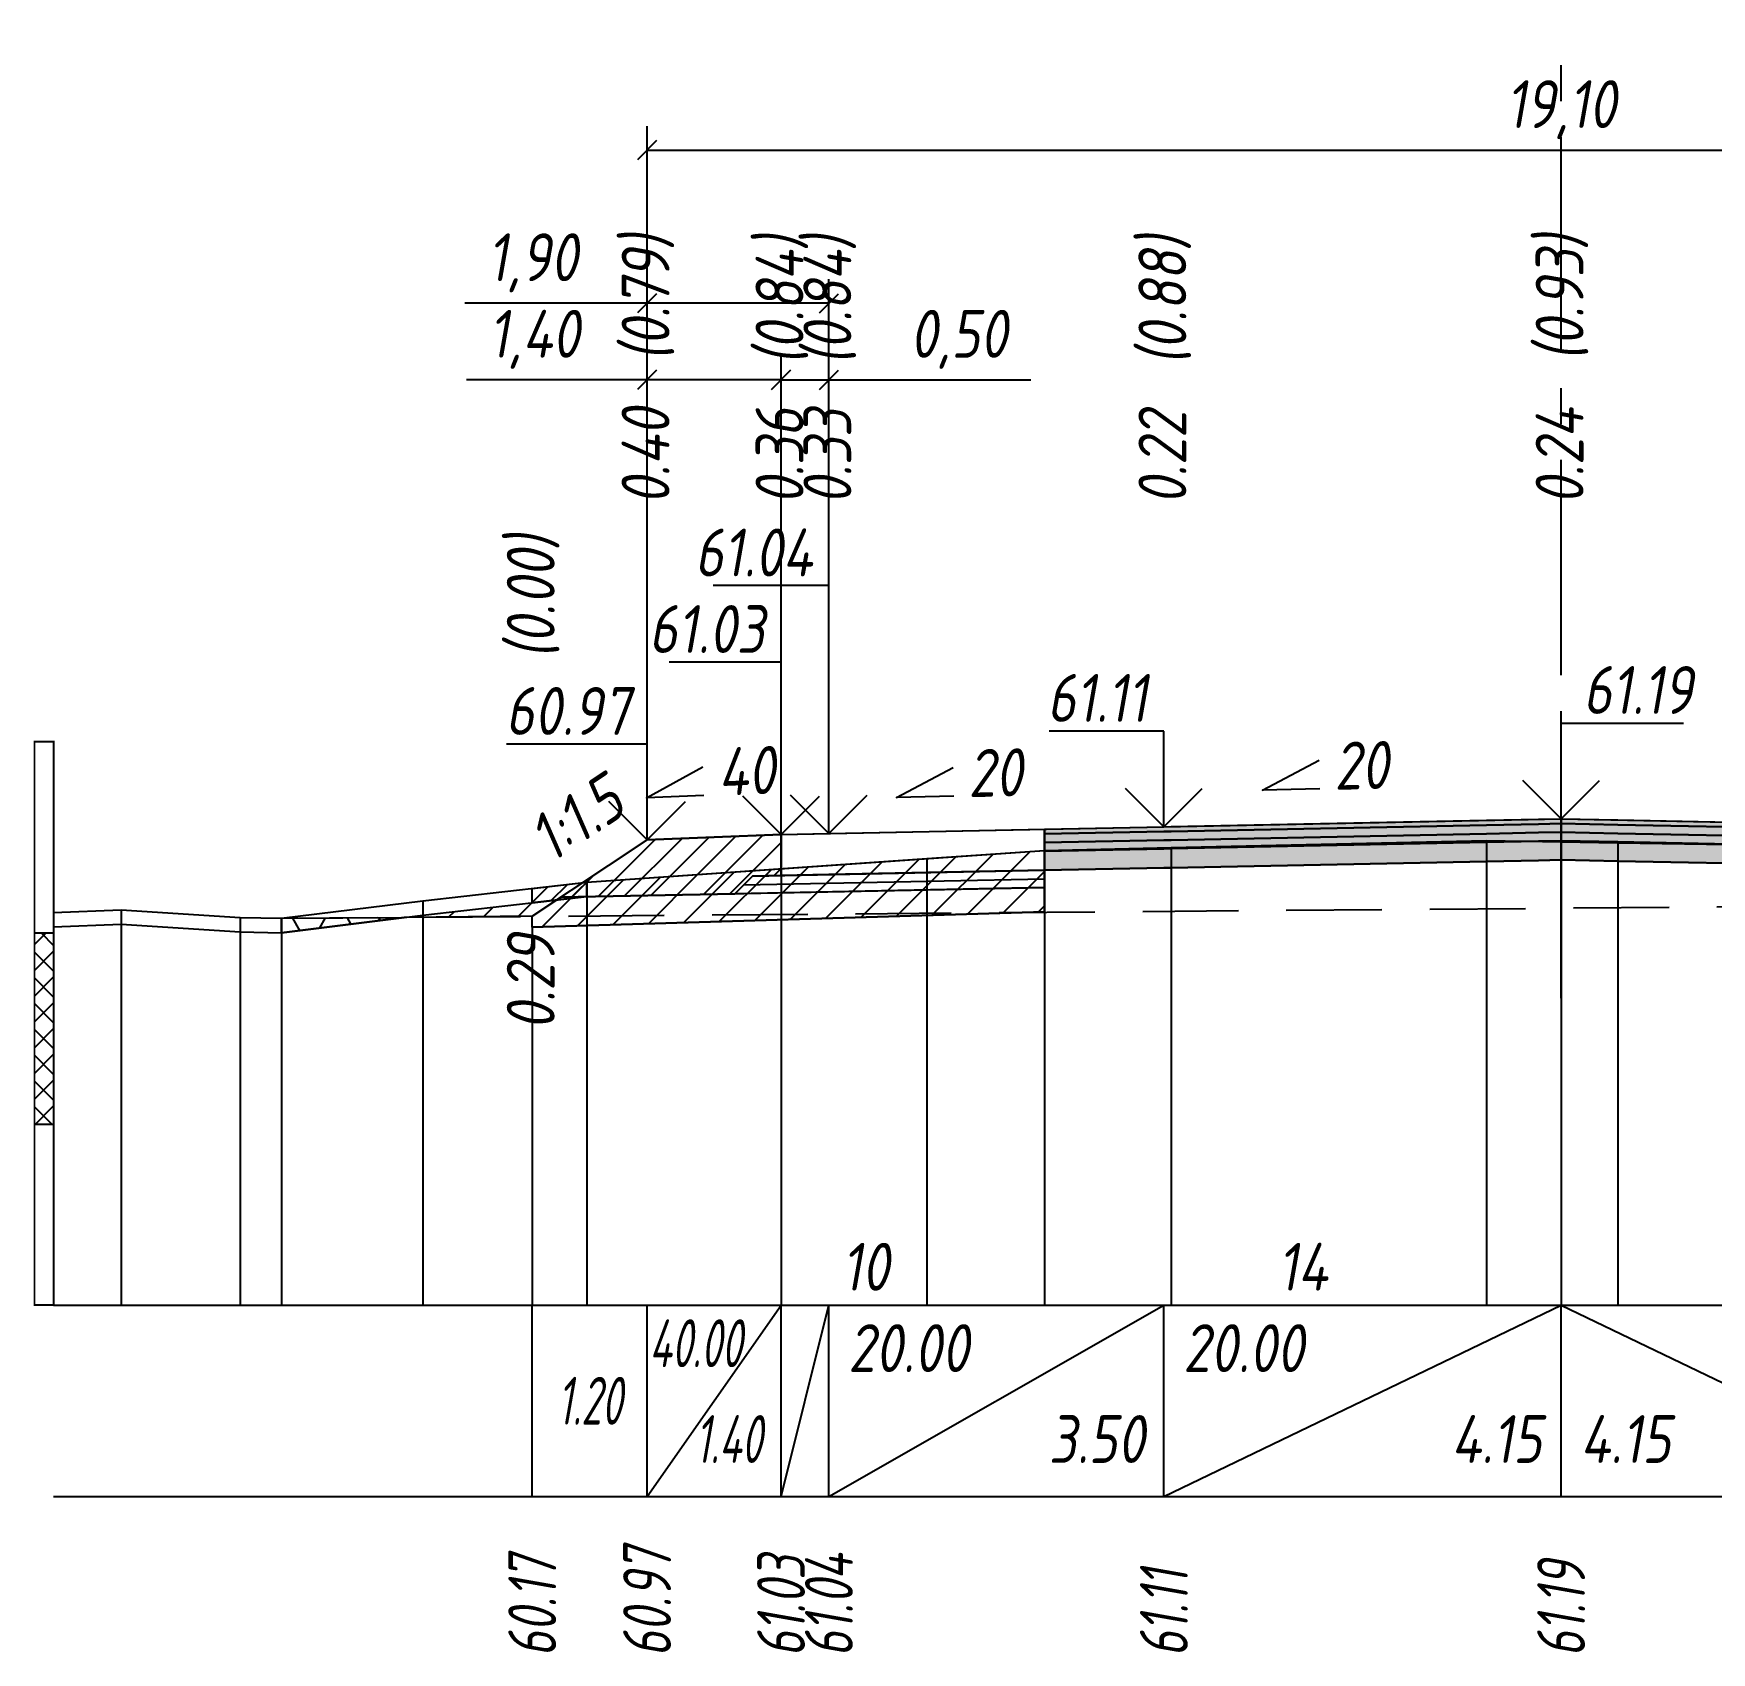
# Model space of a CAD drawing. Extents: x -717 to 1451, y -133302 to 233.
# Drawn here: x 78.9 to 166.6, y -59536.2 to -59451.6 of the extents above; entities that cross this region are included whole.
import ezdxf
from ezdxf.enums import TextEntityAlignment as Align

# ---------------------------------------------------------------- set-up
doc = ezdxf.new("R2010")
doc.units = 0
doc.linetypes.add('осевая2', pattern=[1.125, 0.75, -0.125, 0.125, -0.125])
doc.linetypes.add('штриховая', pattern=[0.75, 0.5, -0.25])
for name, color, linetype in [('Интерполированный поперечник', 2, 'Continuous'), ('Код_514', 1, 'Continuous'), ('Контур_0', 7, 'Continuous'), ('Контур_2521', 7, 'Continuous'), ('Контур_2564', 7, 'Continuous'), ('Контур_2660', 7, 'Continuous'), ('Контур_2665', 7, 'Continuous'), ('Контур_400', 7, 'Continuous'), ('Контур_508', 7, 'Continuous'), ('Контур_512', 7, 'Continuous'), ('Контур_513', 7, 'Continuous'), ('Контур_818', 7, 'Continuous'), ('Красный поперечник', 1, 'Continuous'), ('Линейка абсолютных высот', 7, 'Continuous'), ('Объём_2501', 7, 'Continuous'), ('Объём_2564', 7, 'Continuous'), ('Объём_2650', 7, 'Continuous'), ('Объём_2660', 7, 'Continuous'), ('Объём_2661', 7, 'Continuous'), ('Объём_2665', 7, 'Continuous'), ('Объём_2666', 7, 'Continuous'), ('Объём_2667', 7, 'Continuous'), ('Объём_2668', 7, 'Continuous'), ('Объём_2669', 7, 'Continuous'), ('Объём_2675', 7, 'Continuous'), ('Объём_2753', 7, 'Continuous'), ('Ось', 1, 'осевая2'), ('Откосы', 7, 'Continuous'), ('Отметки покрытия', 7, 'Continuous'), ('Рабочие отметки', 7, 'Continuous'), ('Рабочие отметки доп.', 7, 'Continuous'), ('Слои выравнивания', 7, 'Continuous'), ('Таблица', 7, 'Continuous'), ('Уклоны проезжей части', 7, 'Continuous'), ('Черный поперечник', 3, 'Continuous')]:
    doc.layers.add(name, color=color, linetype=linetype)
for name, color, linetype, true_color in [('Контур_2540', 2, 'Continuous', 0xffff00), ('Контур_2560', 2, 'Continuous', 0xffff00), ('Контур_2561', 7, 'Continuous', 0xff8040), ('Контур_2562', 3, 'Continuous', 0x00ff00), ('Контур_2563', 7, 'Continuous', 0xff8000), ('Контур_2570', 7, 'Continuous', 0x80ff00), ('Контур_2725', 7, 'Continuous', 0x323232), ('Контур_2736', 4, 'Continuous', 0x00ffff), ('Контур_2737', 4, 'Continuous', 0x00ffff), ('Контур_2738', 4, 'Continuous', 0x00ffff), ('Контур_2739', 4, 'Continuous', 0x00ffff), ('Контур_2741', 4, 'Continuous', 0x00ffff), ('Контур_2742', 4, 'Continuous', 0x00ffff), ('Контур_2743', 4, 'Continuous', 0x00ffff), ('Контур_2744', 7, 'Continuous', 0xa4ffff), ('Контур_2745', 7, 'Continuous', 0xa4ffff), ('Контур_2747', 4, 'Continuous', 0x00ffff), ('Контур_2748', 4, 'Continuous', 0x00ffff), ('Контур_2749', 4, 'Continuous', 0x00ffff), ('Контур_2750', 4, 'Continuous', 0x00ffff), ('Контур_2751', 4, 'Continuous', 0x00ffff), ('Контур_2752', 4, 'Continuous', 0x00ffff), ('Контур_2760', 7, 'Continuous', 0x323232), ('Контур_2761', 7, 'Continuous', 0x323232), ('Контур_2762', 7, 'Continuous', 0x323232), ('Контур_2763', 7, 'Continuous', 0x323232), ('Контур_402', 7, 'Continuous', 0xff6464), ('Контур_703', 4, 'Continuous', 0x00ffff), ('Контур_705', 4, 'Continuous', 0x00ffff), ('Контур_707', 4, 'Continuous', 0x00ffff), ('Контур_720', 131, 'Continuous', 0xaaffff), ('Объём_2500', 7, 'Continuous', 0xc0c0c0), ('Объём_2520', 7, 'Continuous', 0x80ffff), ('Объём_2540', 2, 'Continuous', 0xffff00), ('Объём_2560', 2, 'Continuous', 0xffff00), ('Объём_2561', 7, 'Continuous', 0xff8040), ('Объём_2562', 3, 'Continuous', 0x00ff00), ('Объём_2563', 7, 'Continuous', 0xff8000), ('Объём_2570', 7, 'Continuous', 0x80ff00), ('Объём_2600', 7, 'Continuous', 0x808000), ('Объём_2746', 2, 'Continuous', 0xffff00)]:
    doc.layers.add(name, color=color, linetype=linetype, true_color=true_color)
doc.styles.get("Standard").update_dxf_attribs({"font": 'txt', "height": 2.5})
doc.styles.add('М', font='romand.shx', dxfattribs={"width": 0.8, "oblique": 10, "height": 2.5})
doc.dimstyles.new('ISO-25', dxfattribs={"dimtxt": 2.5, "dimasz": 2.5, "dimexe": 1.25, "dimexo": 0.625, "dimtad": 1, "dimtxsty": 'Standard', "dimcen": 2.5, "dimadec": 0, "dimazin": 0, "dimtfac": 1, "dimtmove": 0, "dimatfit": 3, "dimfxl": 1, "dimarcsym": 0})

# ---------------------------------------------------------------- blocks, each defined once
blk = doc.blocks.new('_Oblique')
at = {"color": 0, "linetype": 'ByBlock', "lineweight": -2}
blk.add_line((-0.5, -0.5), (0.5, 0.5), dxfattribs=at)
blk = doc.blocks.new('*D1423')
at = {"color": 0, "lineweight": -2, "transparency": 16777216}
for p, q in [((111, -59493.127), (111, -59468.407)), ((118, -59492.847), (118, -59468.407)), ((111, -59469.657), (101.562, -59469.657)), ((118, -59469.657), (111, -59469.657))]:
    blk.add_line(p, q, dxfattribs=at)
at = {"layer": 'Defpoints', "color": 0, "transparency": 16777216}
for p in [(118, -59469.657), (118, -59493.472), (111, -59493.752)]:
    blk.add_point(p, dxfattribs=at)
at = {"color": 0, "lineweight": -2, "transparency": 16777216, "rotation": 180}
blk.add_blockref('_Oblique', (111, -59469.657), dxfattribs=at)
at = {"color": 0, "lineweight": -2, "transparency": 16777216}
blk.add_blockref('_Oblique', (118, -59469.657), dxfattribs=at)
at = {"color": 0, "transparency": 16777216, "insert": (105.103, -59467.544), "char_height": 2.5, "width": 8.75, "attachment_point": 5, "style": 'М'}
blk.add_mtext('1,40', dxfattribs=at)
blk = doc.blocks.new('*D1425')
at = {"color": 0, "lineweight": -2, "transparency": 16777216}
for p, q in [((118, -59492.847), (118, -59468.407)), ((120.5, -59492.797), (120.5, -59468.407)), ((118, -59469.657), (120.5, -59469.657)), ((120.5, -59469.657), (131.043, -59469.657))]:
    blk.add_line(p, q, dxfattribs=at)
at = {"layer": 'Defpoints', "color": 0, "transparency": 16777216}
for p in [(120.5, -59469.657), (118, -59493.472), (120.5, -59493.422)]:
    blk.add_point(p, dxfattribs=at)
at = {"color": 0, "lineweight": -2, "transparency": 16777216, "rotation": 180}
blk.add_blockref('_Oblique', (118, -59469.657), dxfattribs=at)
at = {"color": 0, "lineweight": -2, "transparency": 16777216}
blk.add_blockref('_Oblique', (120.5, -59469.657), dxfattribs=at)
at = {"color": 0, "transparency": 16777216, "insert": (127.282, -59467.544), "char_height": 2.5, "width": 9.16667, "attachment_point": 5, "style": 'М'}
blk.add_mtext('0,50', dxfattribs=at)
blk = doc.blocks.new('*D1428')
at = {"color": 0, "lineweight": -2, "transparency": 16777216}
for p, q in [((111, -59493.127), (111, -59464.407)), ((120.5, -59492.797), (120.5, -59464.407)), ((111, -59465.657), (101.485, -59465.657)), ((120.5, -59465.657), (111, -59465.657))]:
    blk.add_line(p, q, dxfattribs=at)
at = {"layer": 'Defpoints', "color": 0, "transparency": 16777216}
for p in [(120.5, -59465.657), (120.5, -59493.422), (111, -59493.752)]:
    blk.add_point(p, dxfattribs=at)
at = {"color": 0, "lineweight": -2, "transparency": 16777216, "rotation": 180}
blk.add_blockref('_Oblique', (111, -59465.657), dxfattribs=at)
at = {"color": 0, "lineweight": -2, "transparency": 16777216}
blk.add_blockref('_Oblique', (120.5, -59465.657), dxfattribs=at)
at = {"color": 0, "transparency": 16777216, "insert": (105.025, -59463.544), "char_height": 2.5, "width": 8.75, "attachment_point": 5, "style": 'М'}
blk.add_mtext('1,90', dxfattribs=at)
blk = doc.blocks.new('*D1429')
at = {"color": 0, "lineweight": -2, "transparency": 16777216}
for p, q in [((111, -59493.127), (111, -59456.407)), ((206.5, -59493.127), (206.5, -59456.407)), ((111, -59457.657), (206.5, -59457.657))]:
    blk.add_line(p, q, dxfattribs=at)
at = {"layer": 'Defpoints', "color": 0, "transparency": 16777216}
for p in [(206.5, -59457.657), (111, -59493.752), (206.5, -59493.752)]:
    blk.add_point(p, dxfattribs=at)
at = {"color": 0, "lineweight": -2, "transparency": 16777216, "rotation": 180}
blk.add_blockref('_Oblique', (111, -59457.657), dxfattribs=at)
at = {"color": 0, "lineweight": -2, "transparency": 16777216}
blk.add_blockref('_Oblique', (206.5, -59457.657), dxfattribs=at)
at = {"color": 0, "transparency": 16777216, "insert": (158.75, -59455.544), "char_height": 2.5, "width": 10.41667, "attachment_point": 5, "style": 'М'}
blk.add_mtext('19,10', dxfattribs=at)

msp = doc.modelspace()

# ---------------------------------------------------------------- hatches: boundary and pattern name
at = {"layer": 'Линейка абсолютных высот'}
h = msp.add_hatch(dxfattribs=at)
h.set_pattern_fill('ANSI37', scale=0.3, style=0)
h.set_pattern_definition([(45.0000013, (0, 0), (-0.67351924, 0.673519211), []), (135.0000003, (0, 0), (-0.673519222, -0.67351923), [])])
h.paths.add_polyline_path([(80, -59508.56), (80, -59498.56), (79, -59498.56), (79, -59508.56)])
at = {"layer": 'Объём_2563'}
h = msp.add_hatch(dxfattribs=at)
h.set_pattern_fill('ANSI31', color=256, scale=0.3)
h.paths.add_polyline_path([(111, -59493.69), (118, -59493.41), (118, -59495.56), (116.5, -59495.59), (115.581, -59496.508), (106.5, -59496.69)])
at = {"layer": 'Объём_2570'}
h = msp.add_hatch(dxfattribs=at)
h.set_pattern_fill('ANSI31', color=256, scale=0.2)
h.paths.add_polyline_path([(105, -59496.977), (105, -59496.227), (107.86, -59495.905), (107.86, -59496.655)])
at = {"layer": 'Объём_2600'}
h = msp.add_hatch(dxfattribs=at)
h.set_pattern_fill('ANSI31', color=6, scale=0.4)
h.paths.add_polyline_path([(125.622, -59494.672), (131.761, -59494.25), (131.761, -59497.454), (105, -59498.257), (105, -59497.689), (98.313, -59497.743), (99.278, -59497.622), (107.86, -59496.655), (107.86, -59495.905)])
h = msp.add_hatch(dxfattribs=at)
h.set_pattern_fill('HONEY', color=5, scale=0.3)
h.paths.add_polyline_path([(91.895, -59498.544), (91.895, -59497.794), (98.313, -59497.743)])
at = {"layer": 'Слои выравнивания'}
for color, points in [(2, [(131.761, -59493.134), (138, -59493.01), (138.372, -59493.002), (154.848, -59492.673), (157.577, -59492.618), (158.75, -59492.595), (158.75, -59492.845), (157.577, -59492.868), (154.848, -59492.923), (138.372, -59493.252), (138, -59493.26), (131.761, -59493.384)]), (2, [(158.75, -59492.595), (161.708, -59492.654), (170.957, -59492.839), (177.926, -59492.978), (177.926, -59493.228), (170.957, -59493.089), (161.708, -59492.904), (158.75, -59492.845)]), (3, [(131.761, -59493.384), (138, -59493.26), (138.372, -59493.252), (154.848, -59492.923), (157.577, -59492.868), (158.75, -59492.845), (158.75, -59493.295), (157.577, -59493.318), (154.848, -59493.373), (138.372, -59493.702), (138, -59493.71), (131.761, -59493.834)]), (4, [(131.761, -59493.834), (138, -59493.71), (138.372, -59493.702), (154.848, -59493.373), (157.577, -59493.318), (158.75, -59493.295), (158.75, -59493.745), (157.577, -59493.768), (154.848, -59493.823), (138.372, -59494.152), (138, -59494.16), (131.761, -59494.284)]), (3, [(158.75, -59492.845), (161.708, -59492.904), (170.957, -59493.089), (177.926, -59493.228), (177.926, -59493.678), (170.957, -59493.539), (161.708, -59493.354), (158.75, -59493.295)]), (4, [(158.75, -59493.295), (161.708, -59493.354), (170.957, -59493.539), (177.926, -59493.678), (177.926, -59494.128), (170.957, -59493.989), (161.708, -59493.804), (158.75, -59493.745)]), (5, [(131.761, -59494.284), (138, -59494.16), (138.372, -59494.152), (154.848, -59493.823), (157.577, -59493.768), (158.75, -59493.745), (158.75, -59494.745), (157.577, -59494.768), (154.848, -59494.823), (138.372, -59495.152), (138, -59495.16), (131.761, -59495.284)]), (5, [(158.75, -59493.745), (161.708, -59493.804), (170.957, -59493.989), (177.926, -59494.128), (177.926, -59495.128), (170.957, -59494.989), (161.708, -59494.804), (158.75, -59494.745)])]:
    msp.add_hatch(color=color, dxfattribs=at).paths.add_polyline_path(points)

# ---------------------------------------------------------------- linework, layer by layer
at = {"layer": 'Интерполированный поперечник', "linetype": 'штриховая', "ltscale": 10, "flags": 128}
msp.add_lwpolyline([(91.895, -59497.794), (217.995, -59496.784)], dxfattribs=at)
at = {"layer": 'Код_514'}
for p, q in [((105, -59528), (105, -59518)), ((111, -59528), (111, -59518)), ((111, -59528), (118, -59518)), ((118, -59528), (118, -59518)), ((118, -59528), (120.5, -59518)), ((120.5, -59528), (120.5, -59518)), ((120.5, -59528), (138, -59518)), ((138, -59528), (138, -59518)), ((138, -59528), (158.75, -59518)), ((158.75, -59528), (158.75, -59518)), ((158.75, -59518), (179.5, -59528))]:
    msp.add_line(p, q, dxfattribs=at)
at = {"layer": 'Контур_0', "flags": 128}
for points in [[(120.5, -59495.51), (118, -59495.56), (118, -59493.41), (131.761, -59493.134), (131.761, -59495.284), (120.5, -59495.51), (120.5, -59495.51)], [(111, -59493.69), (105, -59497.689), (105, -59497.689), (105, -59497.689), (105, -59497.689), (105, -59497.689), (105, -59497.689), (105, -59497.689), (105, -59497.689), (105, -59497.689), (105, -59497.689), (105, -59497.689), (105, -59497.689), (105, -59497.689), (105, -59497.689), (105, -59497.689)], [(111, -59493.69), (105, -59497.689), (105, -59497.689), (105, -59497.689), (105, -59497.689), (105, -59497.689), (105, -59497.689), (105, -59497.689), (105, -59497.689), (105, -59497.689), (105, -59497.689), (105, -59497.689), (105, -59497.689), (105, -59497.689), (105, -59497.689), (105, -59497.689), (105, -59497.689), (105, -59497.689), (105, -59497.689), (105, -59497.689), (105, -59497.689), (105, -59497.689), (105, -59497.689), (105, -59497.689), (105, -59497.689), (105, -59497.689), (105, -59497.689), (105, -59497.689), (105, -59497.689), (105, -59497.689)], [(116.5, -59495.59), (131.761, -59495.284), (131.761, -59496.184), (115.581, -59496.508), (116.5, -59495.59), (116.5, -59495.59)], [(106.5, -59496.69), (115.581, -59496.508), (116.5, -59495.59), (118, -59495.56)]]:
    msp.add_lwpolyline(points, dxfattribs=at)
at = {"layer": 'Контур_2521', "color": 250, "flags": 128}
msp.add_lwpolyline([(116.04, -59496.049), (131.761, -59495.734)], dxfattribs=at)
at = {"layer": 'Контур_2540', "flags": 128}
msp.add_lwpolyline([(106.5, -59496.69), (131.761, -59496.184), (131.761, -59497.454), (105, -59498.257), (105, -59497.689), (106.5, -59496.69), (106.5, -59496.69)], dxfattribs=at)
at = {"layer": 'Контур_2560', "flags": 128}
msp.add_lwpolyline([(111, -59493.69), (111, -59493.69), (111, -59493.69), (118, -59493.41)], dxfattribs=at)
at = {"layer": 'Контур_2561', "flags": 128}
msp.add_lwpolyline([(118, -59493.41), (118, -59493.41), (111, -59493.69), (111, -59493.69), (118, -59493.41)], dxfattribs=at)
at = {"layer": 'Контур_2562', "flags": 128}
msp.add_lwpolyline([(111, -59493.69), (111, -59493.69), (111, -59493.69), (111, -59493.69), (111, -59493.69)], dxfattribs=at)
at = {"layer": 'Контур_2563', "flags": 128}
msp.add_lwpolyline([(111, -59493.69), (118, -59493.41), (118, -59495.56), (116.5, -59495.59), (115.581, -59496.508), (106.5, -59496.69), (111, -59493.69), (111, -59493.69)], dxfattribs=at)
at = {"layer": 'Контур_2564', "flags": 128}
msp.add_lwpolyline([(111, -59493.69), (118, -59493.41)], dxfattribs=at)
at = {"layer": 'Контур_2570', "flags": 128}
msp.add_lwpolyline([(80, -59498.244), (83.534, -59498.095), (89.751, -59498.502), (91.895, -59498.544), (91.895, -59498.544), (99.278, -59497.622), (107.86, -59496.655), (107.86, -59495.905), (125.622, -59494.672), (131.761, -59494.25), (138.372, -59494.088), (154.848, -59493.719), (158.75, -59493.789), (161.708, -59493.842), (177.926, -59494.099), (194.295, -59494.457), (202.441, -59494.654), (202.441, -59495.404), (221.636, -59498.033), (227.111, -59498.75), (231.975, -59498.364), (240.664, -59498.059)], dxfattribs=at)
at = {"layer": 'Контур_2660', "flags": 128}
msp.add_lwpolyline([(105, -59498.257), (131.761, -59497.454)], dxfattribs=at)
at = {"layer": 'Контур_2665', "flags": 128}
msp.add_lwpolyline([(111, -59493.69), (111, -59493.69)], dxfattribs=at)
at = {"layer": 'Контур_2725', "flags": 128}
msp.add_lwpolyline([(131.761, -59495.284), (138, -59495.16), (138.372, -59495.152), (154.848, -59494.823), (157.577, -59494.768), (158.75, -59494.745), (161.708, -59494.804), (170.957, -59494.989), (177.926, -59495.128)], dxfattribs=at)
at = {"layer": 'Контур_2736', "flags": 128}
msp.add_lwpolyline([(111, -59493.69), (105, -59497.689)], dxfattribs=at)
at = {"layer": 'Контур_2737', "flags": 128}
msp.add_lwpolyline([(105, -59497.689), (105, -59497.689)], dxfattribs=at)
at = {"layer": 'Контур_2738', "flags": 128}
msp.add_lwpolyline([(105, -59497.689), (105, -59497.689)], dxfattribs=at)
at = {"layer": 'Контур_2739', "flags": 128}
msp.add_lwpolyline([(105, -59497.689), (105, -59497.689)], dxfattribs=at)
at = {"layer": 'Контур_2741', "flags": 128}
msp.add_lwpolyline([(105, -59497.689), (105, -59497.689)], dxfattribs=at)
at = {"layer": 'Контур_2742', "flags": 128}
msp.add_lwpolyline([(105, -59497.689), (105, -59497.689)], dxfattribs=at)
at = {"layer": 'Контур_2743', "flags": 128}
msp.add_lwpolyline([(105, -59497.689), (105, -59497.689)], dxfattribs=at)
at = {"layer": 'Контур_2744', "flags": 128}
msp.add_lwpolyline([(105, -59497.689), (105, -59497.689)], dxfattribs=at)
msp.add_lwpolyline([(105, -59497.689), (105, -59497.689)], dxfattribs=at)
msp.add_lwpolyline([(105, -59497.689), (105, -59497.689)], dxfattribs=at)
msp.add_lwpolyline([(105, -59497.689), (105, -59497.689)], dxfattribs=at)
msp.add_lwpolyline([(105, -59497.689), (105, -59497.689)], dxfattribs=at)
msp.add_lwpolyline([(105, -59497.689), (105, -59497.689)], dxfattribs=at)
at = {"layer": 'Контур_2745', "flags": 128}
msp.add_lwpolyline([(105, -59497.689), (105, -59497.689)], dxfattribs=at)
msp.add_lwpolyline([(105, -59497.689), (105, -59497.689)], dxfattribs=at)
msp.add_lwpolyline([(105, -59497.689), (105, -59497.689)], dxfattribs=at)
msp.add_lwpolyline([(105, -59497.689), (105, -59497.689)], dxfattribs=at)
msp.add_lwpolyline([(105, -59497.689), (105, -59497.689)], dxfattribs=at)
msp.add_lwpolyline([(105, -59497.689), (105, -59497.689)], dxfattribs=at)
at = {"layer": 'Контур_2747', "flags": 128}
msp.add_lwpolyline([(105, -59497.689), (105, -59497.689)], dxfattribs=at)
at = {"layer": 'Контур_2748', "flags": 128}
msp.add_lwpolyline([(105, -59497.689), (105, -59497.689)], dxfattribs=at)
at = {"layer": 'Контур_2749', "flags": 128}
msp.add_lwpolyline([(105, -59497.689), (105, -59497.689)], dxfattribs=at)
at = {"layer": 'Контур_2750', "flags": 128}
msp.add_lwpolyline([(105, -59497.689), (105, -59497.689)], dxfattribs=at)
at = {"layer": 'Контур_2751', "flags": 128}
msp.add_lwpolyline([(105, -59497.689), (105, -59497.689)], dxfattribs=at)
at = {"layer": 'Контур_2752', "flags": 128}
msp.add_lwpolyline([(105, -59497.689), (105, -59497.689)], dxfattribs=at)
at = {"layer": 'Контур_2760', "flags": 128}
msp.add_lwpolyline([(131.761, -59493.134), (138, -59493.01), (138.372, -59493.002), (154.848, -59492.673), (157.577, -59492.618), (158.75, -59492.595), (161.708, -59492.654), (170.957, -59492.839), (177.926, -59492.978)], dxfattribs=at)
at = {"layer": 'Контур_2761', "flags": 128}
msp.add_lwpolyline([(131.761, -59493.384), (138, -59493.26), (138.372, -59493.252), (154.848, -59492.923), (157.577, -59492.868), (158.75, -59492.845), (161.708, -59492.904), (170.957, -59493.089), (177.926, -59493.228)], dxfattribs=at)
at = {"layer": 'Контур_2762', "flags": 128}
msp.add_lwpolyline([(131.761, -59493.834), (138, -59493.71), (138.372, -59493.702), (154.848, -59493.373), (157.577, -59493.318), (158.75, -59493.295), (161.708, -59493.354), (170.957, -59493.539), (177.926, -59493.678)], dxfattribs=at)
at = {"layer": 'Контур_2763', "flags": 128}
msp.add_lwpolyline([(131.761, -59494.284), (138, -59494.16), (138.372, -59494.152), (154.848, -59493.823), (157.577, -59493.768), (158.75, -59493.745), (161.708, -59493.804), (170.957, -59493.989), (177.926, -59494.128)], dxfattribs=at)
at = {"layer": 'Контур_400', "flags": 128}
for points in [[(118, -59493.41), (120.5, -59493.36), (120.5, -59493.36), (120.5, -59493.36), (120.5, -59493.36), (120.5, -59493.36), (120.5, -59493.36), (138, -59493.01), (158.75, -59492.595)], [(158.75, -59492.595), (179.5, -59493.01), (197, -59493.36), (197, -59493.36), (197, -59493.36), (197, -59493.36), (197, -59493.36), (197, -59493.36), (199.5, -59493.41)]]:
    msp.add_lwpolyline(points, dxfattribs=at)
at = {"layer": 'Контур_402', "flags": 128}
msp.add_lwpolyline([(105, -59498.257), (131.761, -59497.454), (131.761, -59495.284), (158.75, -59494.745), (177.926, -59495.128), (177.926, -59497.22), (213.391, -59498.284)], dxfattribs=at)
at = {"layer": 'Контур_508', "flags": 128}
msp.add_lwpolyline([(105, -59498.257), (131.761, -59497.454), (131.761, -59495.284), (158.75, -59494.745), (177.926, -59495.128), (177.926, -59497.22), (213.391, -59498.284), (213.391, -59497.634), (214.417, -59497.634), (215.664, -59496.803)], dxfattribs=at)
at = {"layer": 'Контур_512', "flags": 128}
msp.add_lwpolyline([(105, -59498.257), (131.761, -59497.454)], dxfattribs=at)
at = {"layer": 'Контур_513', "flags": 128}
msp.add_lwpolyline([(105, -59498.257), (131.761, -59497.454), (131.761, -59495.284), (158.75, -59494.745), (177.926, -59495.128), (177.926, -59497.22), (213.391, -59498.284), (213.391, -59497.634), (214.417, -59497.634), (215.664, -59496.803)], dxfattribs=at)
at = {"layer": 'Контур_703', "flags": 128}
for points in [[(111, -59493.69), (105, -59497.689)], [(105, -59497.689), (105, -59497.689)]]:
    msp.add_lwpolyline(points, dxfattribs=at)
at = {"layer": 'Контур_705', "flags": 128}
msp.add_lwpolyline([(105, -59497.689), (105, -59497.689)], dxfattribs=at)
at = {"layer": 'Контур_707', "flags": 128}
msp.add_lwpolyline([(105, -59497.689), (105, -59497.689)], dxfattribs=at)
at = {"layer": 'Контур_720', "flags": 128}
msp.add_lwpolyline([(105, -59497.689), (105, -59497.689)], dxfattribs=at)
at = {"layer": 'Контур_818', "flags": 128}
msp.add_lwpolyline([(105, -59496.977), (107.86, -59496.655), (107.86, -59495.905), (125.622, -59494.672), (131.761, -59494.25), (138.372, -59494.088), (154.848, -59493.719), (158.75, -59493.789), (161.708, -59493.842), (177.926, -59494.099), (194.295, -59494.457), (202.441, -59494.654), (202.441, -59495.404), (215.664, -59497.215)], dxfattribs=at)
at = {"layer": 'Красный поперечник'}
for p, q in [((138, -59493.01), (158.75, -59492.595)), ((158.75, -59492.595), (179.5, -59493.01)), ((111, -59493.69), (118, -59493.41)), ((118, -59493.41), (120.5, -59493.36)), ((120.5, -59493.36), (138, -59493.01)), ((105, -59497.689), (111, -59493.69)), ((131.761, -59497.454), (131.761, -59518)), ((105, -59498.257), (105, -59518))]:
    msp.add_line(p, q, dxfattribs=at)
at = {"layer": 'Линейка абсолютных высот', "color": 7, "const_width": 0.1, "flags": 128}
for points in [[(80, -59498.56), (80, -59488.56), (79, -59488.56), (79, -59498.56), (80, -59498.56)], [(80, -59508.56), (80, -59498.56), (79, -59498.56), (79, -59508.56), (80, -59508.56)], [(80, -59518), (80, -59508.56), (79, -59508.56), (79, -59518), (80, -59518)]]:
    msp.add_lwpolyline(points, dxfattribs=at)
at = {"layer": 'Объём_2500', "flags": 128}
msp.add_lwpolyline([(120.5, -59495.51), (118, -59495.56), (118, -59493.41), (131.761, -59493.134), (131.761, -59495.284), (120.5, -59495.51), (120.5, -59495.51)], dxfattribs=at)
at = {"layer": 'Объём_2501', "flags": 128}
for points in [[(118, -59493.41), (120.5, -59493.36), (120.5, -59493.36), (120.5, -59493.36), (120.5, -59493.36), (120.5, -59493.36), (120.5, -59493.36), (138, -59493.01), (158.75, -59492.595)], [(158.75, -59492.595), (179.5, -59493.01), (197, -59493.36), (197, -59493.36), (197, -59493.36), (197, -59493.36), (197, -59493.36), (197, -59493.36), (199.5, -59493.41)]]:
    msp.add_lwpolyline(points, dxfattribs=at)
at = {"layer": 'Объём_2520', "color": 250, "flags": 128}
msp.add_lwpolyline([(116.5, -59495.59), (131.761, -59495.284), (131.761, -59496.184), (115.581, -59496.508), (116.5, -59495.59), (116.5, -59495.59)], dxfattribs=at)
at = {"layer": 'Объём_2540', "flags": 128}
msp.add_lwpolyline([(106.5, -59496.69), (131.761, -59496.184), (131.761, -59497.454), (105, -59498.257), (105, -59497.689), (106.5, -59496.69), (106.5, -59496.69)], dxfattribs=at)
at = {"layer": 'Объём_2560', "flags": 128}
msp.add_lwpolyline([(111, -59493.69), (111, -59493.69), (111, -59493.69), (118, -59493.41)], dxfattribs=at)
at = {"layer": 'Объём_2561', "flags": 128}
msp.add_lwpolyline([(118, -59493.41), (118, -59493.41), (111, -59493.69), (111, -59493.69), (118, -59493.41)], dxfattribs=at)
at = {"layer": 'Объём_2562', "flags": 128}
msp.add_lwpolyline([(111, -59493.69), (111, -59493.69), (111, -59493.69), (111, -59493.69), (111, -59493.69)], dxfattribs=at)
at = {"layer": 'Объём_2563', "color": 250, "flags": 128}
msp.add_lwpolyline([(111, -59493.69), (118, -59493.41), (118, -59495.56), (116.5, -59495.59), (115.581, -59496.508), (106.5, -59496.69), (111, -59493.69), (111, -59493.69)], dxfattribs=at)
at = {"layer": 'Объём_2564', "flags": 128}
msp.add_lwpolyline([(111, -59493.69), (118, -59493.41)], dxfattribs=at)
at = {"layer": 'Объём_2570', "flags": 128}
msp.add_lwpolyline([(105, -59496.977), (105, -59496.227), (107.86, -59495.905), (107.86, -59496.655), (105, -59496.977), (105, -59496.977)], dxfattribs=at)
at = {"layer": 'Объём_2600', "color": 5, "flags": 128}
msp.add_lwpolyline([(91.895, -59498.544), (91.895, -59497.794), (98.313, -59497.743), (91.895, -59498.544), (91.895, -59498.544)], dxfattribs=at)
at = {"layer": 'Объём_2650', "color": 6, "flags": 128}
msp.add_lwpolyline([(125.622, -59494.672), (131.761, -59494.25), (131.761, -59497.454), (105, -59498.257), (105, -59497.689), (98.313, -59497.743), (99.278, -59497.622), (107.86, -59496.655), (107.86, -59495.905), (125.622, -59494.672), (125.622, -59494.672)], dxfattribs=at)
at = {"layer": 'Объём_2660', "flags": 128}
msp.add_lwpolyline([(105, -59498.257), (131.761, -59497.454)], dxfattribs=at)
at = {"layer": 'Объём_2661', "flags": 128}
msp.add_lwpolyline([(111, -59493.69), (105, -59497.689)], dxfattribs=at)
at = {"layer": 'Объём_2665', "flags": 128}
msp.add_lwpolyline([(111, -59493.69), (111, -59493.69)], dxfattribs=at)
at = {"layer": 'Объём_2666', "flags": 128}
msp.add_lwpolyline([(111, -59493.69), (105, -59497.689)], dxfattribs=at)
at = {"layer": 'Объём_2667', "flags": 128}
msp.add_lwpolyline([(105, -59497.689), (105, -59497.689)], dxfattribs=at)
msp.add_lwpolyline([(105, -59497.689), (105, -59497.689)], dxfattribs=at)
at = {"layer": 'Объём_2668', "flags": 128}
msp.add_lwpolyline([(105, -59497.689), (105, -59497.689)], dxfattribs=at)
msp.add_lwpolyline([(105, -59497.689), (105, -59497.689)], dxfattribs=at)
at = {"layer": 'Объём_2669', "flags": 128}
msp.add_lwpolyline([(105, -59497.689), (105, -59497.689)], dxfattribs=at)
msp.add_lwpolyline([(105, -59497.689), (105, -59497.689)], dxfattribs=at)
at = {"layer": 'Объём_2675', "flags": 128}
msp.add_lwpolyline([(105, -59497.689), (105, -59497.689)], dxfattribs=at)
msp.add_lwpolyline([(105, -59497.689), (105, -59497.689)], dxfattribs=at)
msp.add_lwpolyline([(105, -59497.689), (105, -59497.689)], dxfattribs=at)
msp.add_lwpolyline([(105, -59497.689), (105, -59497.689)], dxfattribs=at)
msp.add_lwpolyline([(105, -59497.689), (105, -59497.689)], dxfattribs=at)
msp.add_lwpolyline([(105, -59497.689), (105, -59497.689)], dxfattribs=at)
msp.add_lwpolyline([(105, -59497.689), (105, -59497.689)], dxfattribs=at)
msp.add_lwpolyline([(105, -59497.689), (105, -59497.689)], dxfattribs=at)
msp.add_lwpolyline([(105, -59497.689), (105, -59497.689)], dxfattribs=at)
msp.add_lwpolyline([(105, -59497.689), (105, -59497.689)], dxfattribs=at)
msp.add_lwpolyline([(105, -59497.689), (105, -59497.689)], dxfattribs=at)
msp.add_lwpolyline([(105, -59497.689), (105, -59497.689)], dxfattribs=at)
at = {"layer": 'Объём_2746', "flags": 128}
msp.add_lwpolyline([(107.86, -59496.655), (107.86, -59495.905), (131.761, -59494.25), (131.761, -59497.454), (105, -59498.257), (105, -59497.689), (106.285, -59496.833), (107.86, -59496.655), (107.86, -59496.655)], dxfattribs=at)
at = {"layer": 'Объём_2753', "flags": 128}
msp.add_lwpolyline([(131.761, -59493.134), (131.761, -59493.134)], dxfattribs=at)
at = {"layer": 'Ось', "ltscale": 15}
msp.add_line((158.75, -59501.971), (158.75, -59451.565), dxfattribs=at)
at = {"layer": 'Откосы', "color": 1, "flags": 128}
for points in [[(113.973, -59491.371), (110.976, -59491.49), (113.913, -59489.872)], [(127.024, -59491.418), (124.024, -59491.478), (126.994, -59489.918)], [(146.149, -59491.035), (143.149, -59491.095), (146.119, -59489.536)]]:
    msp.add_lwpolyline(points, dxfattribs=at)
at = {"layer": 'Отметки покрытия', "color": 1}
for p, q in [((120.5, -59480.41), (114.45, -59480.41)), ((120.5, -59493.36), (120.5, -59480.41)), ((118, -59484.41), (112.15, -59484.41)), ((118, -59493.41), (118, -59484.41)), ((138, -59488.01), (132, -59488.01)), ((138, -59493.01), (138, -59488.01)), ((158.75, -59492.595), (158.75, -59487.595)), ((158.75, -59487.595), (165.15, -59487.595)), ((111, -59488.69), (103.65, -59488.69)), ((111, -59493.69), (111, -59488.69)), ((158.75, -59492.595), (156.75, -59490.595)), ((158.75, -59492.595), (160.75, -59490.595)), ((111, -59493.69), (109, -59491.69)), ((111, -59493.69), (113, -59491.69)), ((118, -59493.41), (116, -59491.41)), ((118, -59493.41), (120, -59491.41)), ((120.5, -59493.36), (118.5, -59491.36)), ((120.5, -59493.36), (122.5, -59491.36)), ((138, -59493.01), (136, -59491.01)), ((138, -59493.01), (140, -59491.01))]:
    msp.add_line(p, q, dxfattribs=at)
at = {"layer": 'Слои выравнивания'}
for p, q in [((158.75, -59492.595), (158.75, -59518)), ((118, -59493.41), (118, -59518)), ((131.761, -59493.134), (131.761, -59518))]:
    msp.add_line(p, q, dxfattribs=at)
at = {"layer": 'Слои выравнивания', "color": 2, "flags": 128}
for points in [[(131.761, -59493.134), (138, -59493.01), (138.372, -59493.002), (154.848, -59492.673), (157.577, -59492.618), (158.75, -59492.595), (158.75, -59492.845), (157.577, -59492.868), (154.848, -59492.923), (138.372, -59493.252), (138, -59493.26), (131.761, -59493.384)], [(158.75, -59492.595), (161.708, -59492.654), (170.957, -59492.839), (177.926, -59492.978), (177.926, -59493.228), (170.957, -59493.089), (161.708, -59492.904), (158.75, -59492.845)]]:
    msp.add_lwpolyline(points, close=True, dxfattribs=at)
at = {"layer": 'Слои выравнивания', "color": 3, "flags": 128}
for points in [[(131.761, -59493.384), (138, -59493.26), (138.372, -59493.252), (154.848, -59492.923), (157.577, -59492.868), (158.75, -59492.845), (158.75, -59493.295), (157.577, -59493.318), (154.848, -59493.373), (138.372, -59493.702), (138, -59493.71), (131.761, -59493.834)], [(158.75, -59492.845), (161.708, -59492.904), (170.957, -59493.089), (177.926, -59493.228), (177.926, -59493.678), (170.957, -59493.539), (161.708, -59493.354), (158.75, -59493.295)]]:
    msp.add_lwpolyline(points, close=True, dxfattribs=at)
at = {"layer": 'Слои выравнивания', "color": 4, "flags": 128}
for points in [[(131.761, -59493.834), (138, -59493.71), (138.372, -59493.702), (154.848, -59493.373), (157.577, -59493.318), (158.75, -59493.295), (158.75, -59493.745), (157.577, -59493.768), (154.848, -59493.823), (138.372, -59494.152), (138, -59494.16), (131.761, -59494.284)], [(158.75, -59493.295), (161.708, -59493.354), (170.957, -59493.539), (177.926, -59493.678), (177.926, -59494.128), (170.957, -59493.989), (161.708, -59493.804), (158.75, -59493.745)]]:
    msp.add_lwpolyline(points, close=True, dxfattribs=at)
at = {"layer": 'Слои выравнивания', "color": 5, "flags": 128}
for points in [[(131.761, -59494.284), (138, -59494.16), (138.372, -59494.152), (154.848, -59493.823), (157.577, -59493.768), (158.75, -59493.745), (158.75, -59494.745), (157.577, -59494.768), (154.848, -59494.823), (138.372, -59495.152), (138, -59495.16), (131.761, -59495.284)], [(158.75, -59493.745), (161.708, -59493.804), (170.957, -59493.989), (177.926, -59494.128), (177.926, -59495.128), (170.957, -59494.989), (161.708, -59494.804), (158.75, -59494.745)]]:
    msp.add_lwpolyline(points, close=True, dxfattribs=at)
at = {"layer": 'Таблица'}
for p, q in [((80, -59518), (240.664, -59518)), ((80, -59528), (240.664, -59528))]:
    msp.add_line(p, q, dxfattribs=at)
at = {"layer": 'Черный поперечник', "color": 7}
for p, q in [((131.761, -59494.25), (131.761, -59518)), ((138.372, -59494.088), (138.372, -59518)), ((154.848, -59493.719), (154.848, -59518)), ((158.75, -59493.789), (158.75, -59518)), ((161.708, -59493.842), (161.708, -59518)), ((125.622, -59494.672), (125.622, -59518)), ((107.86, -59495.905), (107.86, -59518)), ((99.278, -59496.872), (99.278, -59518)), ((80, -59497.494), (80, -59518)), ((83.534, -59497.345), (83.534, -59518)), ((89.751, -59497.752), (89.751, -59518)), ((91.895, -59497.794), (91.895, -59518))]:
    msp.add_line(p, q, dxfattribs=at)
at = {"layer": 'Черный поперечник', "flags": 128}
msp.add_lwpolyline([(80, -59497.494), (83.534, -59497.345), (89.751, -59497.752), (91.895, -59497.794), (99.278, -59496.872), (107.86, -59495.905), (125.622, -59494.672), (131.761, -59494.25), (138.372, -59494.088), (154.848, -59493.719), (158.75, -59493.789), (161.708, -59493.842), (177.926, -59494.099), (194.295, -59494.457), (202.441, -59494.654), (221.636, -59497.283), (227.111, -59498), (231.975, -59497.614), (240.664, -59497.309)], dxfattribs=at)

# ---------------------------------------------------------------- texts
at = {"layer": 'Код_514', "style": 'М', "oblique": 10}
for s, width, p in [('40.00', 0.6, (111.107, -59518.745)), ('20.00', 0.8, (121.5, -59519)), ('20.00', 0.8, (139, -59519))]:
    msp.add_text(s, height=2.5, dxfattribs=dict(at, width=width)).set_placement(p, align=Align.TOP_LEFT)
at = {"layer": 'Код_514', "style": 'М', "oblique": 10, "width": 0.6}
msp.add_text('1.20', height=2.5, dxfattribs=at).set_placement((108, -59523), align=Align.MIDDLE_CENTER)
at = {"layer": 'Код_514', "style": 'М', "oblique": 10}
for s, width, p in [('1.40', 0.6, (117, -59527)), ('3.50', 0.8, (137, -59527)), ('4.15', 0.8, (157.75, -59527))]:
    msp.add_text(s, height=2.5, dxfattribs=dict(at, width=width)).set_placement(p, align=Align.BOTTOM_RIGHT)
at = {"layer": 'Код_514', "style": 'М', "oblique": 10, "width": 0.8}
msp.add_text('4.15', height=2.5, dxfattribs=at).set_placement((159.75, -59527), align=Align.BOTTOM_LEFT)
at = {"layer": 'Код_514', "style": 'М', "oblique": 10, "width": 0.7}
for s, p in [('60.17', (105, -59536.382)), ('60.97', (111, -59536.382)), ('61.03', (118, -59536.382)), ('61.04', (120.5, -59536.382)), ('61.19', (158.75, -59536.382)), ('61.11', (138, -59536.382))]:
    msp.add_text(s, height=2.5, rotation=90, dxfattribs=at).set_placement(p, align=Align.MIDDLE_LEFT)
at = {"layer": 'Отметки покрытия', "color": 1, "style": 'М', "oblique": 10, "width": 0.8}
for s, p in [('61.04', (119.641, -59480.678)), ('61.03', (117.141, -59484.678)), ('61.11', (137.141, -59488.278)), ('60.97', (110.141, -59488.958))]:
    msp.add_text(s, height=2.5, dxfattribs=at).set_placement(p, align=Align.BOTTOM_RIGHT)
msp.add_text('61.19', height=2.5, dxfattribs=at).set_placement((159.891, -59487.863), align=Align.BOTTOM_LEFT)
at = {"layer": 'Рабочие отметки', "color": 1, "style": 'М', "oblique": 10, "width": 0.8}
for s, p in [('0.40', (110.921, -59476.16)), ('0.36', (117.921, -59476.16)), ('0.33', (120.421, -59476.16)), ('0.22', (137.921, -59476.16)), ('0.24', (158.671, -59476.16))]:
    msp.add_text(s, height=2.5, rotation=90, dxfattribs=at).set_placement(p, align=Align.MIDDLE_LEFT)
msp.add_text('0.29', height=2.5, rotation=90, dxfattribs=at).set_placement((104.922, -59498.62), align=Align.MIDDLE_RIGHT)
at = {"layer": 'Рабочие отметки доп.', "color": 1, "style": 'М', "oblique": 10, "width": 0.8}
for s, p in [('(0.79)', (110.921, -59468.66)), ('(0.84)', (117.921, -59468.86)), ('(0.84)', (120.421, -59468.86)), ('(0.88)', (137.921, -59468.86)), ('(0.93)', (158.671, -59468.66)), ('(0.00)', (104.922, -59484.215))]:
    msp.add_text(s, height=2.5, rotation=90, dxfattribs=at).set_placement(p, align=Align.MIDDLE_LEFT)
at = {"layer": 'Слои выравнивания', "style": 'М', "oblique": 10, "width": 0.8}
for s, p in [('10', (122.414, -59518)), ('14', (145.255, -59518))]:
    msp.add_text(s, height=2.5, dxfattribs=at).set_placement(p, align=Align.BOTTOM_CENTER)
at = {"layer": 'Уклоны проезжей части', "color": 1, "style": 'М', "oblique": 10, "width": 0.8}
for s, rotation, p in [('40', 2.29061, (116.278, -59492.087)), ('20', 1.14576, (129.23, -59492.185)), ('20', 1.14576, (148.355, -59491.802)), ('1:1.5', 33.69007, (108.434, -59494.215))]:
    msp.add_text(s, height=2.5, rotation=rotation, dxfattribs=at).set_placement(p, align=Align.BOTTOM_CENTER)

# ---------------------------------------------------------------- dimensions: what is measured, and where the dimension line sits
at = {"color": 5}
dim = msp.add_linear_dim(base=(206.5, -59457.657), p1=(111, -59493.752), p2=(206.5, -59493.752), angle=180, dimstyle='ISO-25', override={"dimasz": 1, "dimlfac": 0.2, "dimzin": 0, "dimtxsty": 'М', "dimblk1": 'Oblique', "dimblk2": 'Oblique', "dimsah": 1}, dxfattribs=at)
dim.commit()
dim.dimension.update_dxf_attribs({"geometry": '*D1429', "text_midpoint": (158.75, -59455.544)})
for base, p1, p2, picture, middle in [((120.5, -59465.657), (111, -59493.752), (120.5, -59493.422), '*D1428', (105.025, -59465.657)), ((118, -59469.657), (111, -59493.752), (118, -59493.472), '*D1423', (105.103, -59469.657)), ((120.5, -59469.657), (118, -59493.472), (120.5, -59493.422), '*D1425', (127.282, -59469.657))]:
    dim = msp.add_linear_dim(base=base, p1=p1, p2=p2, angle=180, dimstyle='ISO-25', override={"dimasz": 1, "dimlfac": 0.2, "dimzin": 0, "dimtxsty": 'М', "dimblk1": 'Oblique', "dimblk2": 'Oblique', "dimsah": 1}, dxfattribs=at)
    dim.commit()
    dim.dimension.update_dxf_attribs({"geometry": picture, "text_midpoint": middle, "dimtype": 160})

doc.saveas('drawing.dxf')
